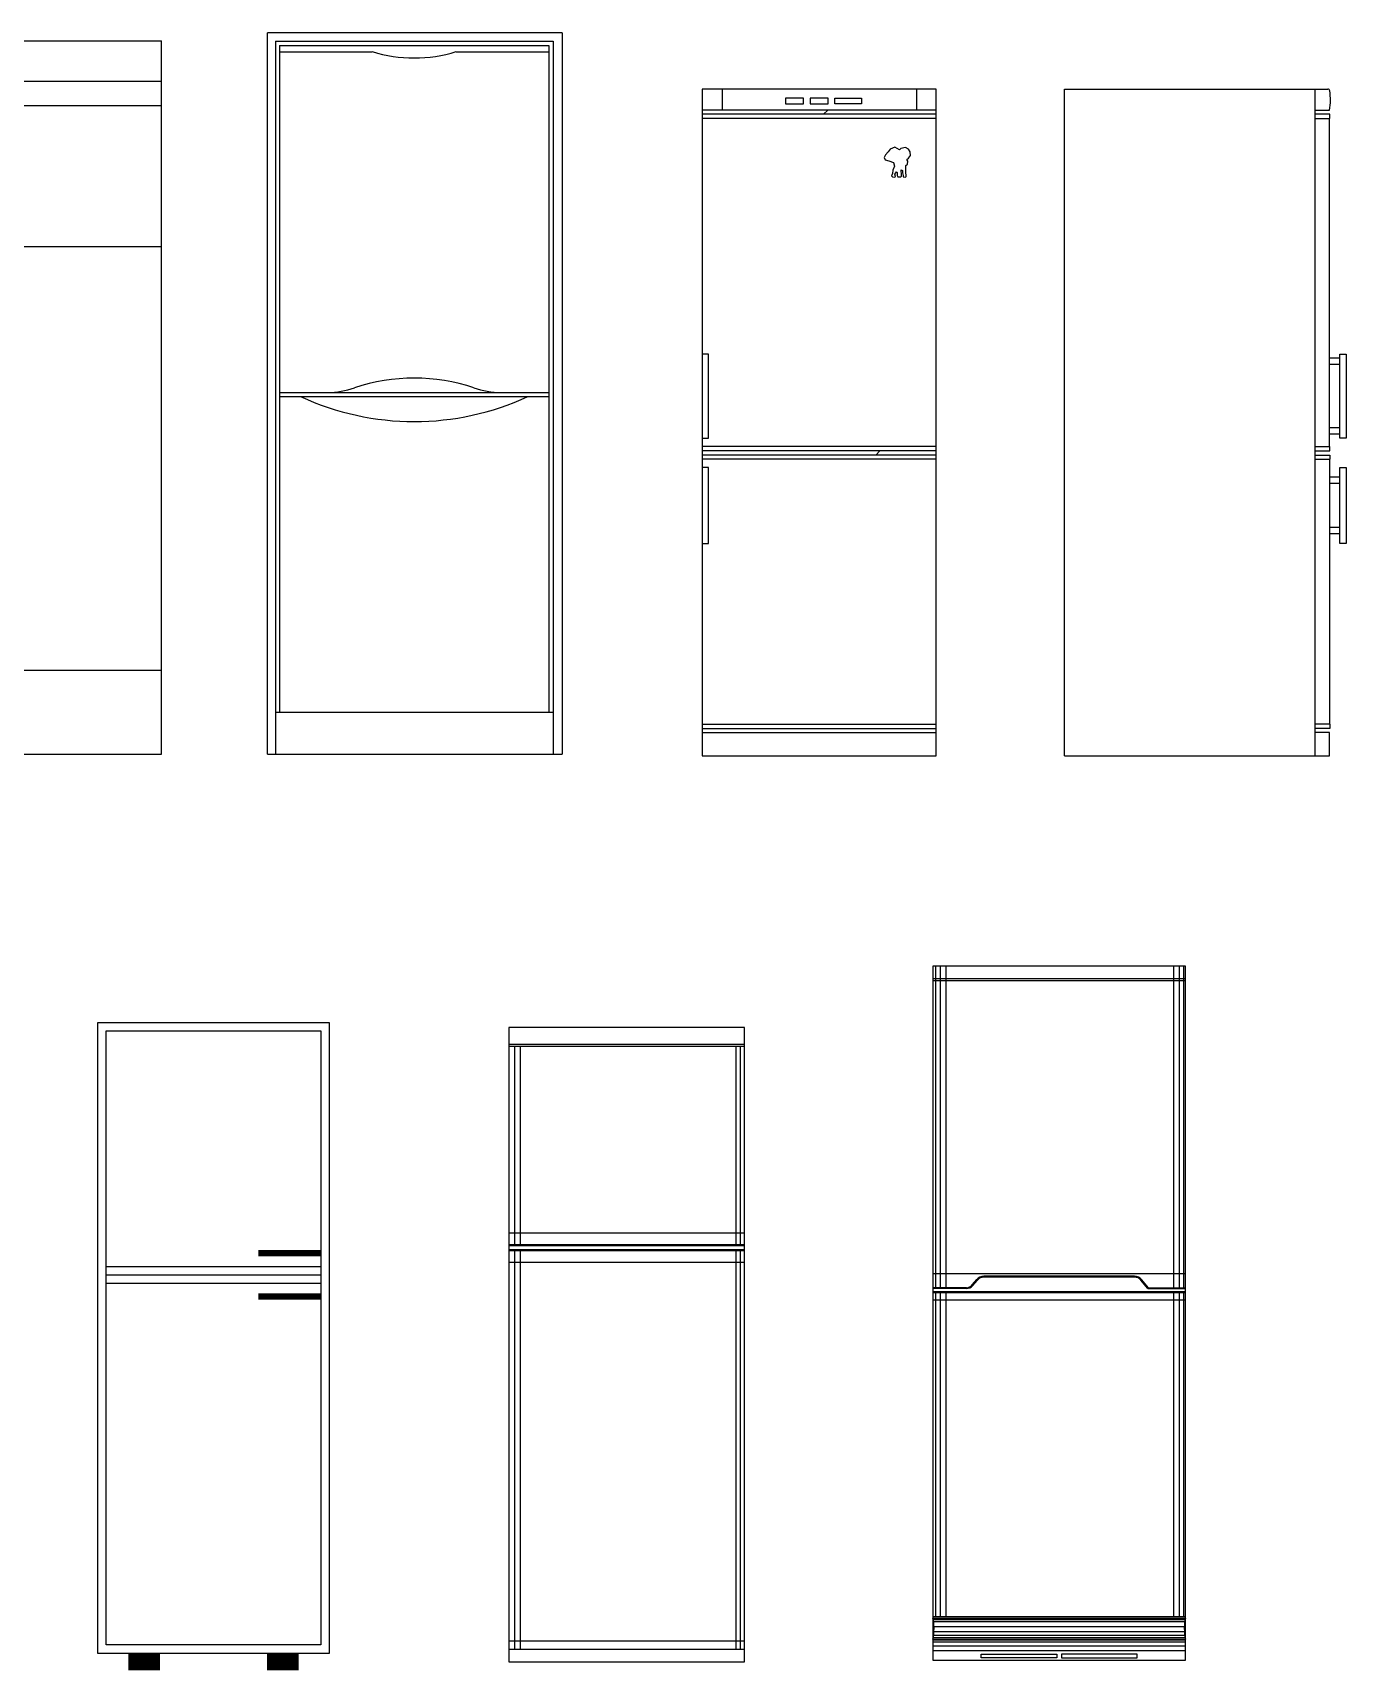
# Model space of a CAD drawing. Header units: millimetres. Extents: x 802 to 11587, y 857 to 9680.
# Drawn here: x 5080 to 8202, y 5597 to 9490 of the extents above; entities that cross this region are included whole.
import ezdxf

# ---------------------------------------------------------------- set-up
doc = ezdxf.new("R2010")
doc.units = ezdxf.units.MM
pattern_1 = [(45, (30378.7, -3206), (4310.5, 11494.7), [76200, -10160, 25400, -5080]), (45, (33360, 3367.5), (-8369.6, 1185.4), [15240, -1676.4, 30480, -3810]), (45, (29121.5, 1643.3), (16272.2, 21085.64), [40640, -7112, 20320, -5080])]

msp = doc.modelspace()

# ---------------------------------------------------------------- hatches: boundary and pattern name
at = {"linetype": 'ByBlock'}
h = msp.add_hatch(dxfattribs=at)
h.set_pattern_fill('AR-RROOF', color=0, scale=200, angle=45, style=0)
h.set_pattern_definition(pattern_1)
h.paths.add_polyline_path([(7227.5, 9296.1), (7227.5, 9306.1), (6671.5, 9306.1), (6671.5, 9296.1)])
h = msp.add_hatch(dxfattribs=at)
h.set_pattern_fill('AR-RROOF', color=0, scale=200, angle=45, style=0)
h.set_pattern_definition(pattern_1)
h.paths.add_polyline_path([(7227.5, 8486.1), (7227.5, 8496.1), (6671.5, 8496.1), (6671.5, 8486.1)])
msp.add_hatch(color=0).paths.add_polyline_path([(7819.7, 5721.1), (7819.7, 5725.1), (7219.7, 5725.1), (7219.7, 5721.1)])

# ---------------------------------------------------------------- linework, layer by layer
at = {"color": 0}
for p, q in [((4586.1, 9471), (5386.1, 9471)), ((6338, 9490), (5638, 9490)), ((5638, 7775), (5638, 9490)), ((6338, 9490), (6338, 7775)), ((6671.5, 9356.1), (6671.5, 7771.1)), ((7227.5, 9356.1), (6671.5, 9356.1)), ((7227.5, 7771.1), (7227.5, 9356.1)), ((7532.1, 7771.1), (7532.1, 9356.1)), ((7532.1, 9356.1), (8157.9, 9356.1)), ((8127.1, 9356.1), (8127.1, 7771.1)), ((4586.1, 7775), (5386.1, 7775)), ((5638, 7775), (6338, 7775)), ((6671.5, 7771.1), (7227.5, 7771.1)), ((7819.7, 7271.1), (7219.7, 7271.1)), ((7219.7, 7271.1), (7219.7, 5621.1)), ((7819.7, 7241.1), (7219.7, 7241.1)), ((7226, 7271.1), (7226, 6504.6)), ((7237, 7271.1), (7237, 6504.6)), ((7250.4, 7271.1), (7250.4, 6504.6)), ((7791.3, 7271.1), (7791.3, 6504.6)), ((7805, 7271.1), (7805, 6504.6)), ((7814.9, 7271.1), (7814.9, 6504.6)), ((7819.7, 5621.1), (7819.7, 7271.1)), ((7819.7, 7236.1), (7219.7, 7236.1)), ((6211.9, 7125.1), (6211.9, 5617.1)), ((6771.9, 7125.1), (6211.9, 7125.1)), ((6771.9, 5617.1), (6771.9, 7125.1)), ((6771.9, 7085.1), (6211.9, 7085.1)), ((6771.9, 7080.1), (6211.9, 7080.1)), ((6225.2, 7080.1), (6225.2, 6607.1)), ((6238.5, 7080.1), (6238.5, 6607.1)), ((6751.9, 6607.1), (6751.9, 7080.1)), ((6761.9, 6607.1), (6761.9, 7080.1)), ((6211.9, 6637.1), (6771.9, 6637.1)), ((6211.9, 6609.1), (6771.9, 6609.1)), ((6211.9, 6607.1), (6771.9, 6607.1)), ((6211.9, 6597.1), (6771.9, 6597.1)), ((6211.9, 6595.1), (6771.9, 6595.1)), ((6225.2, 6597.1), (6225.2, 5647.1)), ((6238.5, 6597.1), (6238.5, 5647.1)), ((6751.9, 5647.1), (6751.9, 6597.1)), ((6761.9, 5647.1), (6761.9, 6597.1)), ((5254.6, 6557.2), (5764.6, 6557.2)), ((6211.9, 6567.1), (6771.9, 6567.1)), ((5254.6, 6537.2), (5764.6, 6537.2)), ((5254.6, 6517.2), (5764.6, 6517.2)), ((7819.7, 6539.6), (7219.7, 6539.6)), ((7299.3, 6506.6), (7219.7, 6506.6)), ((7299.3, 6504.6), (7219.7, 6504.6)), ((7313.1, 6513), (7323.9, 6525.8)), ((7314.6, 6511.7), (7325.4, 6524.5)), ((7698.7, 6533.6), (7340.7, 6533.6)), ((7698.7, 6531.6), (7340.7, 6531.6)), ((7730.8, 6504.6), (7714, 6524.5)), ((7731.7, 6506.6), (7715.5, 6525.8)), ((7730.8, 6504.6), (7819.7, 6504.6)), ((7731.7, 6506.6), (7819.7, 6506.6)), ((7819.7, 6496.6), (7219.7, 6496.6)), ((7819.7, 6494.6), (7219.7, 6494.6)), ((7819.7, 6476.6), (7219.7, 6476.6)), ((7226, 6496.6), (7226, 5725.1)), ((7237, 6496.6), (7237, 5725.1)), ((7250.4, 6496.6), (7250.4, 5725.1)), ((7791.3, 6496.6), (7791.3, 5725.1)), ((7805, 6496.6), (7805, 5725.1)), ((7814.9, 6496.6), (7814.9, 5725.1)), ((7219.7, 5725.1), (7819.7, 5725.1)), ((7219.7, 5721.1), (7819.7, 5721.1)), ((7220.4, 5717.5), (7819, 5717.5)), ((7221.1, 5712.7), (7818.3, 5712.7)), ((7222, 5689.4), (7817.4, 5689.4)), ((7222.1, 5700.7), (7817.3, 5700.7)), ((6211.9, 5667.1), (6771.9, 5667.1)), ((6211.9, 5647.1), (6771.9, 5647.1)), ((7219.7, 5671.1), (7819.7, 5671.1)), ((7219.7, 5669.5), (7819.7, 5669.5)), ((7219.7, 5664.6), (7819.7, 5664.6)), ((7219.7, 5655.4), (7819.7, 5655.4)), ((7220.4, 5675), (7819, 5675)), ((7221.2, 5680.2), (7818.2, 5680.2)), ((6211.9, 5617.1), (6771.9, 5617.1)), ((7219.7, 5643.7), (7819.7, 5643.7)), ((7219.7, 5621.1), (7819.7, 5621.1))]:
    msp.add_line(p, q, dxfattribs=at)
at = {"color": 0, "linetype": 'Continuous'}
for p, q in [((5386.1, 7775), (5386.1, 9471)), ((4586.1, 9375), (5386.1, 9375)), ((4586.1, 9317.1), (5386.1, 9317.1)), ((4586.1, 8981.6), (5386.1, 8981.6)), ((4586.1, 7975), (5386.1, 7975))]:
    msp.add_line(p, q, dxfattribs=at)
at = {"color": 0, "linetype": 'ByBlock'}
for p, q in [((5656.8, 9470), (6316.8, 9470)), ((5656.8, 9470), (5656.8, 7775)), ((5666.8, 9460), (6306.8, 9460)), ((5666.8, 9460), (5666.8, 7875)), ((6306.8, 9460), (6306.8, 7875)), ((6316.8, 9470), (6316.8, 7775)), ((5666.8, 9445), (5886.8, 9445)), ((6086.8, 9445), (6306.8, 9445)), ((6718.5, 9356.1), (6718.5, 9306.1)), ((7180.5, 9356.1), (7180.5, 9306.1)), ((7227.5, 9306.1), (6671.5, 9306.1)), ((7227.5, 9296.1), (6671.5, 9296.1)), ((7227.5, 9286.1), (6671.5, 9286.1)), ((8127.1, 9286.1), (8162.1, 9286.1)), ((8187.1, 8716.1), (8162.1, 8716.1)), ((8187.1, 8701.1), (8162.1, 8701.1)), ((5666.8, 8635), (5780.7, 8635)), ((5666.8, 8625), (5766.8, 8625)), ((5766.8, 8625), (6206.8, 8625)), ((5780.7, 8635), (6192.9, 8635)), ((6192.9, 8635), (6306.8, 8635)), ((6206.8, 8625), (6306.8, 8625)), ((8187.1, 8551.1), (8162.1, 8551.1)), ((8187.1, 8536.1), (8162.1, 8536.1)), ((7227.5, 8506.1), (6671.5, 8506.1)), ((7227.5, 8496.1), (6671.5, 8496.1)), ((8127.1, 8506.1), (8162.1, 8506.1)), ((7227.5, 8486.1), (6671.5, 8486.1)), ((7227.5, 8476.1), (6671.5, 8476.1)), ((8127.1, 8476.1), (8162.1, 8476.1)), ((8187.1, 8433.2), (8162.1, 8433.2)), ((8187.1, 8418.2), (8162.1, 8418.2)), ((8187.1, 8313.9), (8162.1, 8313.9)), ((8187.1, 8298.9), (8162.1, 8298.9)), ((5656.8, 7875), (6316.8, 7875)), ((5668, 7875), (6308, 7875)), ((6671.5, 7846.1), (7227.5, 7846.1)), ((6671.5, 7836.1), (7227.5, 7836.1)), ((6671.5, 7826.1), (7227.5, 7826.1)), ((8162.1, 7846.1), (8127.1, 7846.1))]:
    msp.add_line(p, q, dxfattribs=at)
msp.add_lwpolyline([(8127.1, 9306.1), (8162.1, 9306.1, 0.088974), (8162.8, 9351.9)], format="xyb", dxfattribs=at)
for points in [[(6869.2, 9320.7), (6912.2, 9320.7), (6912.2, 9334.6), (6869.2, 9334.6)], [(6928, 9320.7), (6971, 9320.7), (6971, 9334.6), (6928, 9334.6)], [(7049.8, 9320.7), (6986.8, 9320.7), (6986.8, 9334.6), (7049.8, 9334.6)], [(6671.5, 8526.1), (6686.5, 8526.1), (6686.5, 8726.1), (6671.5, 8726.1)], [(8202.1, 8526.1), (8187.1, 8526.1), (8187.1, 8726.1), (8202.1, 8726.1)], [(6671.5, 8276.1), (6686.5, 8276.1), (6686.5, 8456.1), (6671.5, 8456.1)], [(8202.1, 8276.1), (8187.1, 8276.1), (8187.1, 8456.1), (8202.1, 8456.1)]]:
    msp.add_lwpolyline(points, close=True, dxfattribs=at)
for points in [[(8127.1, 8496.1), (8163.1, 8496.1), (8163.1, 8506.1), (8162.1, 8506.1), (8162.1, 9286.1), (8163.1, 9286.1), (8163.1, 9296.1), (8127.1, 9296.1)], [(8127.1, 8486.1), (8163.1, 8486.1), (8163.1, 8476.1), (8162.1, 8476.1), (8162.1, 7846.1), (8163.1, 7846.1), (8163.1, 7836.1), (8127.1, 7836.1)]]:
    msp.add_lwpolyline(points, dxfattribs=at)
at = {"color": 0}
for points in [[(7155.7, 9148.6), (7154.9, 9160.4), (7155.4, 9174.6), (7159.5, 9178), (7160.2, 9184.7), (7157.4, 9189), (7161.9, 9191.9), (7166, 9197.9), (7165.8, 9206.8), (7161.4, 9213.6), (7154.5, 9216.9), (7143.4, 9214.5), (7140, 9211.4), (7135, 9215), (7128.9, 9217.9), (7118.3, 9213.3), (7113.1, 9207.1), (7106.6, 9199.9), (7103.9, 9193.6), (7106.1, 9187.8), (7115.2, 9185.4), (7126.3, 9181.3), (7128, 9172.9), (7124.6, 9163.3), (7123.2, 9155.1), (7120.8, 9149.6), (7123.6, 9147.2), (7129.4, 9147), (7130.6, 9148.2), (7129.4, 9154.2), (7131.8, 9157.3), (7132.8, 9159), (7135, 9157.5), (7135, 9150.3), (7136.6, 9147.9), (7143.6, 9147.9), (7144.6, 9149.1), (7144.6, 9153.9), (7144.4, 9161.6), (7144.4, 9164.5), (7147, 9162.5), (7147.5, 9157.1), (7148.9, 9151), (7149.2, 9147.7), (7154.5, 9147), (7155.7, 9148.6)], [(7532.1, 7771.1), (8162.1, 7771.1), (8162.1, 7826.1), (8127.1, 7826.1)]]:
    msp.add_lwpolyline(points, dxfattribs=at)
for points in [[(5234.6, 7137.1), (5784.6, 7137.1), (5784.6, 5637.1), (5234.6, 5637.1)], [(5254.6, 7117.1), (5764.6, 7117.1), (5764.6, 5657.1), (5254.6, 5657.1)], [(7513.8, 5626.7), (7334.3, 5626.7), (7334.3, 5635), (7513.8, 5635)], [(7525.6, 5626.7), (7705.1, 5626.7), (7705.1, 5635), (7525.6, 5635)]]:
    msp.add_lwpolyline(points, close=True, dxfattribs=at)
for points, const_width in [([(5616.5, 6588.8), (5764.6, 6588.8)], 15), ([(5616.5, 6485.5), (5764.6, 6485.5)], 15), ([(5307.3, 5617.1), (5382.5, 5617.1)], 40), ([(5711.9, 5617.1), (5636.7, 5617.1)], 40)]:
    msp.add_lwpolyline(points, dxfattribs=dict(at, const_width=const_width))
at = {"color": 0, "linetype": 'ByBlock'}
for centre, radius, start, end in [((5986.8, 9770.9), 340.8, 252.9385, 287.0615), ((8157.9, 9351.1), 5, 9.227, 90), ((5780.7, 8835), 200, 270, 288.7047), ((5986.8, 8226.3), 442.7, 71.2953, 108.7047), ((6192.9, 8835), 200, 251.2953, 270), ((5986.8, 9209.3), 643.6, 245.1957, 294.8043)]:
    msp.add_arc(centre, radius, start, end, dxfattribs=at)
at = {"color": 0}
for centre, radius, start, end in [((7299.3, 6524.6), 18, 270, 319.7941), ((7299.3, 6524.6), 20, 270, 319.7941), ((7340.7, 6511.6), 22, 90, 139.7941), ((7340.7, 6511.6), 20, 90, 139.7941), ((7698.7, 6511.6), 22, 40.2059, 90), ((7698.7, 6511.6), 20, 40.2059, 90), ((7094.5, 5696.1), 127.7, 348.7092, 11.2908), ((7944.9, 5696.1), 127.7, 168.7092, 191.2908)]:
    msp.add_arc(centre, radius, start, end, dxfattribs=at)

doc.saveas('drawing.dxf')
